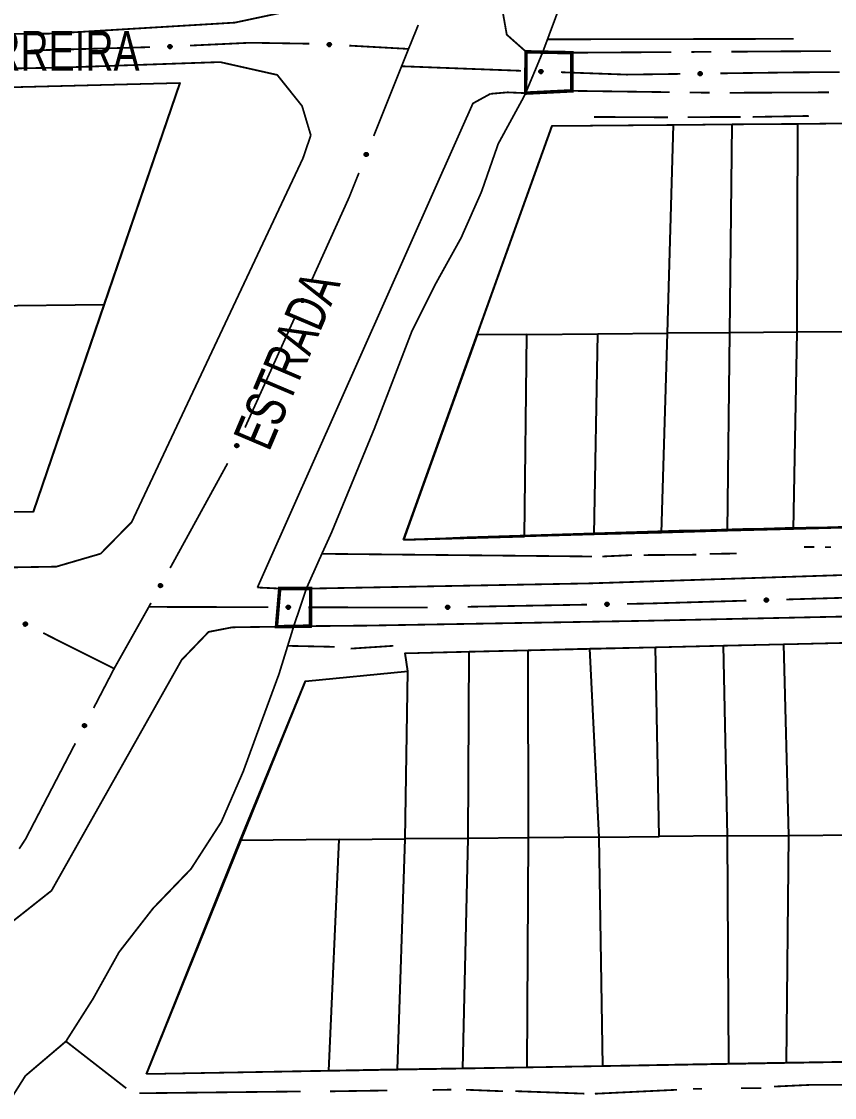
# Model space of a CAD drawing. Extents: x 203614 to 206284, y 4847494 to 4848495.
# Drawn here: x 204460.2 to 204541.9, y 4847964.4 to 4848072.4 of the extents above; entities that cross this region are included whole.
import ezdxf

# ---------------------------------------------------------------- set-up
doc = ezdxf.new("R2010")
doc.units = 0
doc.header["$LTSCALE"] = 1.5
doc.header["$MEASUREMENT"] = 0
doc.linetypes.add('PHANTOMX2', pattern=[5, 2.5, -0.5, 0.5, -0.5, 0.5, -0.5])
for name, color, linetype in [('CD-MALHA-LOTES', 40, 'CONTINUOUS'), ('HD-VALAS-DRENOS', 170, 'CONTINUOUS'), ('RU-QUADRAS', 210, 'CONTINUOUS'), ('SV-EIXO-RUA-N-PAV', 6, 'CONTINUOUS'), ('SV-EIXO-RUA-PAV', 20, 'CONTINUOUS'), ('SV-PONTE-BUEIRO', 249, 'CONTINUOUS'), ('SV-RUA-NAO-PAV-S-GUIA-C-GUIA', 7, 'PHANTOMX2'), ('SV-RUA-PAVIM-S-GUIA-C-GUIA', 7, 'CONTINUOUS'), ('SV-TXT-RUA-N-PAV-S-GUIA-C-GUIA', 7, 'CONTINUOUS'), ('SV-TXT-RUA-PAV-S-GUIA-C-GUIA', 7, 'CONTINUOUS')]:
    doc.layers.add(name, color=color, linetype=linetype)
doc.styles.add('ARIAL', font='ARIAL.TTF')

msp = doc.modelspace()

# ---------------------------------------------------------------- linework, layer by layer
at = {"layer": 'CD-MALHA-LOTES', "flags": 128}
for points in [[(204456.4, 4848065.79), (204476.14, 4848066.3)], [(204476.14, 4848066.3), (204468.52, 4848044)], [(204505.98, 4848040.98), (204513.52, 4848061.96)], [(204513.52, 4848061.96), (204525.69, 4848062.07)], [(204525.09, 4848041.14), (204525.69, 4848062.07)], [(204525.69, 4848062.07), (204531.59, 4848062.12)], [(204531.35, 4848041.2), (204531.59, 4848062.12)], [(204531.59, 4848062.12), (204538.16, 4848062.18)], [(204538.1, 4848041.25), (204538.16, 4848062.18)], [(204538.16, 4848062.18), (204543.82, 4848062.23)], [(204468.52, 4848044), (204456.95, 4848043.85)], [(204468.52, 4848044), (204461.41, 4848023.2)], [(204505.98, 4848040.98), (204498.59, 4848020.39)], [(204510.99, 4848041.02), (204505.98, 4848040.98)], [(204510.75, 4848020.73), (204510.99, 4848041.02)], [(204510.99, 4848041.02), (204518.1, 4848041.08)], [(204517.74, 4848020.93), (204518.1, 4848041.08)], [(204518.1, 4848041.08), (204525.09, 4848041.14)], [(204524.49, 4848021.11), (204525.09, 4848041.14)], [(204531.35, 4848041.2), (204525.09, 4848041.14)], [(204531.12, 4848021.3), (204531.35, 4848041.2)], [(204538.1, 4848041.25), (204531.35, 4848041.2)], [(204537.75, 4848021.48), (204538.1, 4848041.25)], [(204543.88, 4848041.3), (204538.1, 4848041.25)], [(204461.41, 4848023.2), (204450.67, 4848023.17)], [(204537.75, 4848021.48), (204531.12, 4848021.3)], [(204544.01, 4848021.65), (204537.75, 4848021.48)], [(204498.59, 4848020.39), (204510.75, 4848020.73)], [(204517.74, 4848020.93), (204510.75, 4848020.73)], [(204524.49, 4848021.11), (204517.74, 4848020.93)], [(204531.12, 4848021.3), (204524.49, 4848021.11)], [(204517.31, 4848009.48), (204523.88, 4848009.63)], [(204523.88, 4848009.63), (204530.72, 4848009.79)], [(204524.27, 4847990.61), (204523.88, 4848009.63)], [(204530.72, 4848009.79), (204536.78, 4848009.93)], [(204531.11, 4847990.67), (204530.72, 4848009.79)], [(204536.78, 4848009.93), (204544.12, 4848010.11)], [(204537.29, 4847990.73), (204536.78, 4848009.93)], [(204498.76, 4848009.04), (204505.2, 4848009.19)], [(204499.02, 4848007.23), (204498.76, 4848009.04)], [(204505.07, 4847990.43), (204505.2, 4848009.19)], [(204505.2, 4848009.19), (204511.12, 4848009.33)], [(204511.12, 4848009.33), (204517.31, 4848009.48)], [(204511.13, 4847990.49), (204511.12, 4848009.33)], [(204518.22, 4847990.55), (204517.31, 4848009.48)], [(204488.77, 4848006.2), (204499.02, 4848007.23)], [(204498.76, 4847990.38), (204499.02, 4848007.23)], [(204482.2, 4847990.22), (204488.77, 4848006.2)], [(204472.79, 4847966.77), (204482.2, 4847990.22)], [(204492.13, 4847990.32), (204482.2, 4847990.22)], [(204491.09, 4847967.09), (204492.13, 4847990.32)], [(204492.13, 4847990.32), (204498.76, 4847990.38)], [(204497.99, 4847967.21), (204498.76, 4847990.38)], [(204505.07, 4847990.43), (204498.76, 4847990.38)], [(204504.56, 4847967.32), (204505.07, 4847990.43)], [(204511.13, 4847990.49), (204505.07, 4847990.43)], [(204511, 4847967.43), (204511.13, 4847990.49)], [(204518.22, 4847990.55), (204511.13, 4847990.49)], [(204518.22, 4847990.55), (204524.27, 4847990.61)], [(204518.61, 4847967.57), (204518.22, 4847990.55)], [(204531.11, 4847990.67), (204524.27, 4847990.61)], [(204531.11, 4847990.67), (204537.29, 4847990.73)], [(204531.24, 4847967.78), (204531.11, 4847990.67)], [(204537.04, 4847967.88), (204537.29, 4847990.73)], [(204537.29, 4847990.73), (204544.12, 4847990.79)], [(204518.61, 4847967.57), (204511, 4847967.43)], [(204531.24, 4847967.78), (204518.61, 4847967.57)], [(204537.04, 4847967.88), (204531.24, 4847967.78)], [(204543.87, 4847968), (204537.04, 4847967.88)], [(204491.09, 4847967.09), (204472.79, 4847966.77)], [(204497.99, 4847967.21), (204491.09, 4847967.09)], [(204504.56, 4847967.32), (204497.99, 4847967.21)], [(204511, 4847967.43), (204504.56, 4847967.32)]]:
    msp.add_lwpolyline(points, dxfattribs=at)
at = {"layer": 'HD-VALAS-DRENOS', "const_width": 0.18, "flags": 128}
for points in [[(204514.73, 4848075.17), (204512.83, 4848070.07), (204512.57, 4848069.37), (204510.85, 4848065.25), (204510.53, 4848064.62), (204508.1, 4848060.16), (204506.42, 4848055.34), (204504.38, 4848050.73), (204501.83, 4848046.13), (204499.42, 4848041.31), (204497.53, 4848036.39), (204495.69, 4848031.62), (204493.5, 4848026.3), (204491.38, 4848021.16), (204490.4, 4848019), (204488.84, 4848015.51), (204487.57, 4848011.71), (204486.1, 4848006.94), (204484.28, 4848002), (204482.5, 4847997.13), (204480.3, 4847992.07), (204477.26, 4847987.36), (204473.45, 4847983.4), (204470.04, 4847979.01), (204467.42, 4847974.31), (204464.71, 4847970.05), (204460.64, 4847966.59), (204457.7, 4847961.94)], [(204537.75, 4848070.7), (204513.05, 4848070.65)], [(204517.72, 4848062.86), (204525.15, 4848062.82)], [(204527.11, 4848062.84), (204532.43, 4848062.86)], [(204533.63, 4848062.86), (204539.28, 4848062.96)], [(204539.84, 4848019.68), (204538.79, 4848019.68)], [(204541.5, 4848019.67), (204540.9, 4848019.67)], [(204517.52, 4848018.73), (204490.4, 4848019)], [(204521.53, 4848018.87), (204518.56, 4848018.73)], [(204528, 4848018.91), (204522.69, 4848018.87)], [(204532.03, 4848019.03), (204529.34, 4848018.99)], [(204486.97, 4848009.76), (204491.67, 4848009.66)], [(204493.3, 4848009.48), (204497.57, 4848009.76)], [(204470.76, 4847965.34), (204464.71, 4847970.05)], [(204528.57, 4847965.28), (204527.67, 4847965.28)], [(204534.51, 4847965.35), (204532.48, 4847965.36)], [(204543.8, 4847965.69), (204539.62, 4847965.69), (204535.79, 4847965.51)], [(204488.26, 4847965.02), (204472.09, 4847964.84)], [(204496.98, 4847965.12), (204491.22, 4847965.03)], [(204503.38, 4847965.2), (204501.53, 4847965.17)], [(204508.58, 4847965.04), (204504.87, 4847965.19)], [(204516.75, 4847964.8), (204509.82, 4847965.05)], [(204526.06, 4847965.19), (204517.8, 4847964.79)]]:
    msp.add_lwpolyline(points, dxfattribs=at)
at = {"layer": 'RU-QUADRAS', "color": 6, "linetype": 'Continuous'}
for points in [[(204296, 4848056.97), (204316.71, 4848057.66), (204316.37, 4848062.37), (204371.58, 4848063.66), (204371.29, 4848066.49), (204376.5, 4848066.88), (204376.59, 4848063.77), (204476.14, 4848066.3), (204461.41, 4848023.2), (204296.39, 4848022.61)], [(204472.79, 4847966.77), (204488.77, 4848006.2), (204499.02, 4848007.23), (204498.76, 4848009.04), (204602.82, 4848011.49), (204602.95, 4848013.03), (204638.19, 4848012.89), (204638.45, 4847980.6), (204637.75, 4847969.6)]]:
    msp.add_lwpolyline(points, close=True, dxfattribs=at)
msp.add_lwpolyline([(204498.59, 4848020.39), (204513.52, 4848061.96), (204620.98, 4848062.92), (204620.98, 4848060.99), (204634.6, 4848060.87), (204634.84, 4848021.84, 0.0138968556)], format="xyb", close=True, dxfattribs=at)
at = {"layer": 'SV-EIXO-RUA-N-PAV', "flags": 128}
for points in [[(204475.00875, 4848070.033449), (204475.041148, 4848070.070088), (204475.076485, 4848070.094952), (204475.111926, 4848070.107207), (204475.146069, 4848070.109871), (204475.181305, 4848070.108661), (204475.216561, 4848070.099604), (204475.253465, 4848070.080884), (204475.290447, 4848070.048642), (204475.313539, 4848070.010769), (204475.327413, 4848069.976665), (204475.33224, 4848069.941223), (204475.330491, 4848069.907013), (204475.319872, 4848069.870702), (204475.300535, 4848069.833488), (204475.267215, 4848069.797086), (204475.232405, 4848069.772948), (204475.197813, 4848069.761994), (204475.162152, 4848069.757367), (204475.126193, 4848069.759033), (204475.091636, 4848069.768123), (204475.054203, 4848069.787659), (204475.01871, 4848069.821023), (204474.994238, 4848069.855467), (204474.982802, 4848069.889896), (204474.979037, 4848069.925107), (204474.97982, 4848069.960464), (204474.987449, 4848069.996283), (204475.00875, 4848070.033449)], [(204491.008379, 4848070.250275), (204491.044364, 4848070.283398), (204491.082064, 4848070.304507), (204491.118576, 4848070.313063), (204491.152811, 4848070.31221), (204491.187738, 4848070.307393), (204491.221879, 4848070.294768), (204491.256669, 4848070.272362), (204491.290149, 4848070.236497), (204491.309235, 4848070.196455), (204491.319538, 4848070.161109), (204491.320704, 4848070.125359), (204491.315456, 4848070.091508), (204491.301169, 4848070.056477), (204491.278118, 4848070.021443), (204491.24124, 4848069.988651), (204491.204138, 4848069.968209), (204491.168605, 4848069.960861), (204491.132657, 4848069.959916), (204491.097059, 4848069.965261), (204491.063616, 4848069.977847), (204491.028384, 4848070.00112), (204490.9965, 4848070.037947), (204490.97569, 4848070.07472), (204490.967845, 4848070.11014), (204490.967711, 4848070.145552), (204490.972116, 4848070.180641), (204490.983379, 4848070.21549), (204491.008379, 4848070.250275)], [(204512.250434, 4848067.537165), (204512.285772, 4848067.570978), (204512.323057, 4848067.592812), (204512.359396, 4848067.602073), (204512.393642, 4848067.601883), (204512.428655, 4848067.597742), (204512.463034, 4848067.585779), (204512.49825, 4848067.56405), (204512.532418, 4848067.52884), (204512.552275, 4848067.489175), (204512.563259, 4848067.454034), (204512.565117, 4848067.418313), (204512.560525, 4848067.384367), (204512.546918, 4848067.349067), (204512.524549, 4848067.313594), (204512.488312, 4848067.280094), (204512.451612, 4848067.258939), (204512.416228, 4848067.250905), (204512.380305, 4848067.249264), (204512.34461, 4848067.25392), (204512.31093, 4848067.265857), (204512.275255, 4848067.288444), (204512.242664, 4848067.324647), (204512.221147, 4848067.36101), (204512.212618, 4848067.396272), (204512.211799, 4848067.431675), (204512.215525, 4848067.466843), (204512.226112, 4848067.501903), (204512.250434, 4848067.537165)], [(204528.23859, 4848067.31672), (204528.272209, 4848067.352242), (204528.308367, 4848067.375897), (204528.344202, 4848067.386946), (204528.378415, 4848067.388453), (204528.413591, 4848067.386052), (204528.44852, 4848067.375807), (204528.48477, 4848067.35585), (204528.52064, 4848067.322375), (204528.542438, 4848067.283743), (204528.55515, 4848067.249189), (204528.558775, 4848067.213605), (204528.555871, 4848067.179473), (204528.544029, 4848067.143542), (204528.523445, 4848067.107004), (204528.488913, 4848067.07175), (204528.453306, 4848067.048802), (204528.418363, 4848067.039025), (204528.382566, 4848067.035607), (204528.346684, 4848067.038488), (204528.312454, 4848067.048742), (204528.275703, 4848067.069533), (204528.241359, 4848067.104078), (204528.218066, 4848067.13933), (204528.207801, 4848067.174126), (204528.205229, 4848067.209445), (204528.207208, 4848067.244755), (204528.216045, 4848067.280296), (204528.23859, 4848067.31672)], [(204518.881248, 4848014.040911), (204518.914699, 4848014.076591), (204518.950744, 4848014.100417), (204518.986527, 4848014.111636), (204519.020732, 4848014.113305), (204519.055918, 4848014.111071), (204519.090896, 4848014.100992), (204519.12724, 4848014.081206), (204519.163268, 4848014.047902), (204519.185248, 4848014.009373), (204519.198124, 4848013.97488), (204519.201918, 4848013.939313), (204519.199175, 4848013.905168), (204519.187504, 4848013.869181), (204519.167093, 4848013.832546), (204519.132728, 4848013.797128), (204519.09723, 4848013.774013), (204519.062334, 4848013.76407), (204519.026553, 4848013.760482), (204518.990658, 4848013.763194), (204518.95638, 4848013.773286), (204518.919531, 4848013.793903), (204518.885024, 4848013.828284), (204518.861565, 4848013.863426), (204518.851135, 4848013.898173), (204518.848396, 4848013.933479), (204518.850207, 4848013.968798), (204518.858875, 4848014.00438), (204518.881248, 4848014.040911)], [(204534.874263, 4848014.461725), (204534.907307, 4848014.497782), (204534.943081, 4848014.522014), (204534.978734, 4848014.533638), (204535.012919, 4848014.535693), (204535.048128, 4848014.533858), (204535.083218, 4848014.524175), (204535.119783, 4848014.504802), (204535.156186, 4848014.471908), (204535.178601, 4848014.43363), (204535.191866, 4848014.399285), (204535.196062, 4848014.363763), (204535.193706, 4848014.329589), (204535.182443, 4848014.293473), (204535.162448, 4848014.256609), (204535.128486, 4848014.220805), (204535.093252, 4848014.197289), (204535.058471, 4848014.186952), (204535.022733, 4848014.18296), (204534.98681, 4848014.185264), (204534.952419, 4848014.194968), (204534.91534, 4848014.215166), (204534.880445, 4848014.249155), (204534.85659, 4848014.284029), (204534.845767, 4848014.318656), (204534.842629, 4848014.353929), (204534.84404, 4848014.389265), (204534.852305, 4848014.424944), (204534.874263, 4848014.461725)], [(204486.886554, 4848013.744867), (204486.920733, 4848013.77985), (204486.957262, 4848013.802927), (204486.993269, 4848013.813406), (204487.027502, 4848013.814369), (204487.062634, 4848013.811409), (204487.097397, 4848013.800611), (204487.133325, 4848013.78008), (204487.168658, 4848013.74604), (204487.189839, 4848013.707066), (204487.202001, 4848013.672315), (204487.205061, 4848013.636677), (204487.201614, 4848013.602596), (204487.189203, 4848013.566857), (204487.168041, 4848013.530651), (204487.132953, 4848013.49595), (204487.096986, 4848013.473571), (204487.061892, 4848013.46435), (204487.026045, 4848013.461501), (204486.990213, 4848013.464952), (204486.956151, 4848013.475749), (204486.919735, 4848013.497122), (204486.885944, 4848013.532208), (204486.863214, 4848013.567825), (204486.853503, 4848013.60278), (204486.851493, 4848013.638135), (204486.854033, 4848013.673409), (204486.863433, 4848013.708805), (204486.886554, 4848013.744867)], [(204502.883865, 4848013.751585), (204502.917315, 4848013.787266), (204502.95336, 4848013.811091), (204502.989143, 4848013.82231), (204503.023348, 4848013.823979), (204503.058534, 4848013.821745), (204503.093512, 4848013.811666), (204503.129856, 4848013.79188), (204503.165884, 4848013.758576), (204503.187865, 4848013.720047), (204503.20074, 4848013.685554), (204503.204534, 4848013.649987), (204503.201791, 4848013.615842), (204503.19012, 4848013.579855), (204503.169709, 4848013.54322), (204503.135344, 4848013.507803), (204503.099846, 4848013.484687), (204503.06495, 4848013.474744), (204503.029169, 4848013.471157), (204502.993274, 4848013.473868), (204502.958996, 4848013.48396), (204502.922147, 4848013.504577), (204502.88764, 4848013.538958), (204502.864181, 4848013.5741), (204502.853751, 4848013.608847), (204502.851012, 4848013.644153), (204502.852823, 4848013.679472), (204502.861491, 4848013.715054), (204502.883865, 4848013.751585)], [(204460.558096, 4848012.105959), (204460.604281, 4848012.122053), (204460.647265, 4848012.12644), (204460.684169, 4848012.119781), (204460.715246, 4848012.105393), (204460.745382, 4848012.087093), (204460.771694, 4848012.061939), (204460.794713, 4848012.027552), (204460.811183, 4848011.981335), (204460.812783, 4848011.937007), (204460.80819, 4848011.900477), (204460.795053, 4848011.867207), (204460.776785, 4848011.83823), (204460.749752, 4848011.811763), (204460.714677, 4848011.788775), (204460.667804, 4848011.773339), (204460.625633, 4848011.769327), (204460.590107, 4848011.776705), (204460.556744, 4848011.790124), (204460.526202, 4848011.809176), (204460.500516, 4848011.834017), (204460.477434, 4848011.869374), (204460.462812, 4848011.91584), (204460.45833, 4848011.957854), (204460.465208, 4848011.993475), (204460.479158, 4848012.026023), (204460.497146, 4848012.056472), (204460.52133, 4848012.083974), (204460.558096, 4848012.105959)]]:
    msp.add_lwpolyline(points, close=True, dxfattribs=at)
for points in [[(204475.041148, 4848070.070088), (204475.216561, 4848070.099604)], [(204475.061231, 4848070.084349), (204475.190137, 4848070.10273)], [(204475.076485, 4848070.094952), (204475.181305, 4848070.108661)], [(204490.967711, 4848070.145552), (204491.319538, 4848070.161109)], [(204490.967845, 4848070.11014), (204491.320704, 4848070.125359)], [(204490.970348, 4848070.127271), (204491.31822, 4848070.140722)], [(204490.972116, 4848070.180641), (204491.309235, 4848070.196455)], [(204490.973756, 4848070.16398), (204491.309518, 4848070.180839)], [(204490.97519, 4848070.091469), (204491.315039, 4848070.1081)], [(204490.97569, 4848070.07472), (204491.315456, 4848070.091508)], [(204490.982462, 4848070.197662), (204491.295139, 4848070.217171)], [(204490.983379, 4848070.21549), (204491.290149, 4848070.236497)], [(204490.996619, 4848070.23104), (204491.269785, 4848070.252747)], [(204491.008379, 4848070.250275), (204491.256669, 4848070.272362)], [(204491.028713, 4848070.267521), (204491.231867, 4848070.283555)], [(204491.044364, 4848070.283398), (204491.221879, 4848070.294768)], [(204491.065803, 4848070.295524), (204491.195915, 4848070.300587)], [(204491.082064, 4848070.304507), (204491.187738, 4848070.307393)], [(204474.979037, 4848069.925107), (204475.327413, 4848069.976665)], [(204474.97982, 4848069.960464), (204475.313539, 4848070.010769)], [(204474.982802, 4848069.889896), (204475.33224, 4848069.941223)], [(204474.98316, 4848069.944058), (204475.315423, 4848069.995264)], [(204474.983534, 4848069.907193), (204475.328193, 4848069.956251)], [(204474.987449, 4848069.996283), (204475.290447, 4848070.048642)], [(204474.988366, 4848069.978455), (204475.297393, 4848070.029929)], [(204474.992023, 4848069.872077), (204475.328374, 4848069.923475)], [(204474.994238, 4848069.855467), (204475.330491, 4848069.907013)], [(204474.999024, 4848070.01311), (204475.268524, 4848070.062717)], [(204475.008689, 4848069.837346), (204475.320507, 4848069.887586)], [(204475.00875, 4848070.033449), (204475.253465, 4848070.080884)], [(204475.01871, 4848069.821023), (204475.319872, 4848069.870702)], [(204475.027208, 4848070.05269), (204475.227646, 4848070.089474)], [(204475.04022, 4848069.80605), (204475.307187, 4848069.85144)], [(204475.054203, 4848069.787659), (204475.300535, 4848069.833488)], [(204475.078308, 4848069.780528), (204475.276148, 4848069.814458)], [(204475.091636, 4848069.768123), (204475.267215, 4848069.797086)], [(204475.11322, 4848069.764418), (204475.243424, 4848069.784226)], [(204475.126193, 4848069.759033), (204475.232405, 4848069.772948)], [(204490.988206, 4848070.055213), (204491.303532, 4848070.073208)], [(204490.9965, 4848070.037947), (204491.301169, 4848070.056477)], [(204491.016361, 4848070.020848), (204491.286576, 4848070.038618)], [(204491.028384, 4848070.00112), (204491.278118, 4848070.021443)], [(204491.051631, 4848069.991553), (204491.251907, 4848070.005014)], [(204491.063616, 4848069.977847), (204491.24124, 4848069.988651)], [(204491.084706, 4848069.971948), (204491.216256, 4848069.978298)], [(204491.097059, 4848069.965261), (204491.204138, 4848069.968209)], [(204512.211799, 4848067.431675), (204512.563259, 4848067.454034)], [(204512.212618, 4848067.396272), (204512.565117, 4848067.418313)], [(204512.214789, 4848067.413448), (204512.562336, 4848067.433626)], [(204512.215525, 4848067.466843), (204512.552275, 4848067.489175)], [(204512.217487, 4848067.450217), (204512.55286, 4848067.473567)], [(204512.220323, 4848067.377747), (204512.559787, 4848067.400948)], [(204512.221147, 4848067.36101), (204512.560525, 4848067.384367)], [(204512.22554, 4848067.484061), (204512.537781, 4848067.509614)], [(204512.226112, 4848067.501903), (204512.532418, 4848067.52884)], [(204512.234038, 4848067.341749), (204512.548957, 4848067.36584)], [(204512.239048, 4848067.517707), (204512.511744, 4848067.544693)], [(204512.242664, 4848067.324647), (204512.546918, 4848067.349067)], [(204512.250434, 4848067.537165), (204512.49825, 4848067.56405)], [(204512.262852, 4848067.307935), (204512.532673, 4848067.330929)], [(204512.270431, 4848067.554801), (204512.473236, 4848067.574762)], [(204512.275255, 4848067.288444), (204512.524549, 4848067.313594)], [(204512.285772, 4848067.570978), (204512.463034, 4848067.585779)], [(204512.298682, 4848067.279329), (204512.498661, 4848067.296661)], [(204512.306973, 4848067.583516), (204512.436962, 4848067.591095)], [(204512.31093, 4848067.265857), (204512.488312, 4848067.280094)], [(204512.323057, 4848067.592812), (204512.428655, 4848067.597742)], [(204512.33213, 4848067.260366), (204512.463533, 4848067.26926)], [(204512.34461, 4848067.25392), (204512.451612, 4848067.258939)], [(204528.205229, 4848067.209445), (204528.55515, 4848067.249189)], [(204528.207208, 4848067.244755), (204528.542438, 4848067.283743)], [(204528.207801, 4848067.174126), (204528.558775, 4848067.213605)], [(204528.209119, 4848067.191389), (204528.555239, 4848067.228761)], [(204528.209991, 4848067.228246), (204528.543796, 4848067.268183)], [(204528.216045, 4848067.280296), (204528.52064, 4848067.322375)], [(204528.216358, 4848067.262447), (204528.526949, 4848067.303439)], [(204528.216414, 4848067.156006), (204528.554312, 4848067.195997)], [(204528.218066, 4848067.13933), (204528.555871, 4848067.179473)], [(204528.228182, 4848067.296721), (204528.499206, 4848067.337184)], [(204528.231896, 4848067.120732), (204528.545235, 4848067.160395)], [(204528.23859, 4848067.31672), (204528.48477, 4848067.35585)], [(204528.241359, 4848067.104078), (204528.544029, 4848067.143542)], [(204528.257689, 4848067.335325), (204528.459256, 4848067.365309)], [(204528.26235, 4848067.088387), (204528.5307, 4848067.12472)], [(204528.272209, 4848067.352242), (204528.44852, 4848067.375807)], [(204528.275703, 4848067.069533), (204528.523445, 4848067.107004)], [(204528.292763, 4848067.365815), (204528.422217, 4848067.379825)], [(204528.299553, 4848067.06159), (204528.498428, 4848067.088809)], [(204528.308367, 4848067.375897), (204528.413591, 4848067.386052)], [(204528.312454, 4848067.048742), (204528.488913, 4848067.07175)], [(204528.3339, 4848067.044309), (204528.4647, 4848067.059701)], [(204528.346684, 4848067.038488), (204528.453306, 4848067.048802)], [(204518.848396, 4848013.933479), (204519.198124, 4848013.97488)], [(204518.850207, 4848013.968798), (204519.185248, 4848014.009373)], [(204518.851135, 4848013.898173), (204519.201918, 4848013.939313)], [(204518.85237, 4848013.915442), (204519.19831, 4848013.954452)], [(204518.853069, 4848013.952302), (204519.18668, 4848013.993819)], [(204518.858875, 4848014.00438), (204519.163268, 4848014.047902)], [(204518.859273, 4848013.986533), (204519.169667, 4848014.028995)], [(204518.859833, 4848013.880093), (204519.197538, 4848013.921684)], [(204518.870935, 4848014.020863), (204519.141764, 4848014.062609)], [(204518.881248, 4848014.040911), (204519.12724, 4848014.081206)], [(204518.900259, 4848014.059606), (204519.101682, 4848014.090544)], [(204518.914699, 4848014.076591), (204519.090896, 4848014.100992)], [(204518.935188, 4848014.090262), (204519.064574, 4848014.104885)], [(204518.950744, 4848014.100417), (204519.055918, 4848014.111071)], [(204534.842629, 4848014.353929), (204535.191866, 4848014.399285)], [(204534.84404, 4848014.389265), (204535.178601, 4848014.43363)], [(204534.845767, 4848014.318656), (204535.196062, 4848014.363763)], [(204534.846807, 4848014.335937), (204535.192283, 4848014.378861)], [(204534.847088, 4848014.372803), (204535.180209, 4848014.418094)], [(204534.852305, 4848014.424944), (204535.156186, 4848014.471908)], [(204534.852905, 4848014.407102), (204535.162798, 4848014.453075)], [(204534.85467, 4848014.300675), (204535.191882, 4848014.346086)], [(204534.85659, 4848014.284029), (204535.193706, 4848014.329589)], [(204534.864177, 4848014.441562), (204535.134517, 4848014.486371)], [(204534.870716, 4848014.265654), (204535.183378, 4848014.310343)], [(204534.874263, 4848014.461725), (204535.119783, 4848014.504802)], [(204534.880445, 4848014.249155), (204535.182443, 4848014.293473)], [(204534.893061, 4848014.480634), (204535.09412, 4848014.51385)], [(204534.901686, 4848014.233803), (204535.169418, 4848014.27444)], [(204534.907307, 4848014.497782), (204535.083218, 4848014.524175)], [(204534.91534, 4848014.215166), (204535.162448, 4848014.256609)], [(204534.92764, 4848014.511684), (204535.056853, 4848014.52777)], [(204534.939314, 4848014.207607), (204535.137726, 4848014.238015)], [(204534.943081, 4848014.522014), (204535.048128, 4848014.533858)], [(204534.952419, 4848014.194968), (204535.128486, 4848014.220805)], [(204534.973934, 4848014.190879), (204535.10447, 4848014.208369)], [(204534.98681, 4848014.185264), (204535.093252, 4848014.197289)], [(204486.851493, 4848013.638135), (204487.202001, 4848013.672315)], [(204486.853503, 4848013.60278), (204487.205061, 4848013.636677)], [(204486.854033, 4848013.673409), (204487.189839, 4848013.707066)], [(204486.855095, 4848013.62002), (204487.201766, 4848013.651887)], [(204486.856553, 4848013.656858), (204487.19095, 4848013.691486)], [(204486.861827, 4848013.584525), (204487.200318, 4848013.619142)], [(204486.863214, 4848013.567825), (204487.201614, 4848013.602596)], [(204486.863433, 4848013.708805), (204487.168658, 4848013.74604)], [(204486.863462, 4848013.690954), (204487.174666, 4848013.727005)], [(204486.87583, 4848013.725036), (204487.147463, 4848013.761187)], [(204486.876747, 4848013.549009), (204487.190676, 4848013.583689)], [(204486.885944, 4848013.532208), (204487.189203, 4848013.566857)], [(204486.886554, 4848013.744867), (204487.133325, 4848013.78008)], [(204486.905946, 4848013.763166), (204487.107964, 4848013.789943)], [(204486.906683, 4848013.516185), (204487.175576, 4848013.54825)], [(204486.919735, 4848013.497122), (204487.168041, 4848013.530651)], [(204486.920733, 4848013.77985), (204487.097397, 4848013.800611)], [(204486.9415, 4848013.793095), (204487.07116, 4848013.805046)], [(204486.943456, 4848013.488801), (204487.142738, 4848013.512856)], [(204486.956151, 4848013.475749), (204487.132953, 4848013.49595)], [(204486.957262, 4848013.802927), (204487.062634, 4848013.811409)], [(204486.977524, 4848013.470975), (204487.108552, 4848013.484287)], [(204486.990213, 4848013.464952), (204487.096986, 4848013.473571)], [(204502.851012, 4848013.644153), (204503.20074, 4848013.685554)], [(204502.852823, 4848013.679472), (204503.187865, 4848013.720047)], [(204502.853751, 4848013.608847), (204503.204534, 4848013.649987)], [(204502.854987, 4848013.626116), (204503.200926, 4848013.665126)], [(204502.855685, 4848013.662976), (204503.189296, 4848013.704493)], [(204502.861491, 4848013.715054), (204503.165884, 4848013.758576)], [(204502.861889, 4848013.697207), (204503.172283, 4848013.739669)], [(204502.86245, 4848013.590767), (204503.200154, 4848013.632358)], [(204502.864181, 4848013.5741), (204503.201791, 4848013.615842)], [(204502.873551, 4848013.731537), (204503.14438, 4848013.773283)], [(204502.878098, 4848013.555567), (204503.191246, 4848013.596714)], [(204502.883865, 4848013.751585), (204503.129856, 4848013.79188)], [(204502.88764, 4848013.538958), (204503.19012, 4848013.579855)], [(204502.902875, 4848013.77028), (204503.104298, 4848013.801218)], [(204502.908705, 4848013.523367), (204503.17688, 4848013.560971)], [(204502.917315, 4848013.787266), (204503.093512, 4848013.811666)], [(204502.922147, 4848013.504577), (204503.169709, 4848013.54322)], [(204502.937804, 4848013.800936), (204503.06719, 4848013.815559)], [(204502.946035, 4848013.496747), (204503.144778, 4848013.524907)], [(204502.95336, 4848013.811091), (204503.058534, 4848013.821745)], [(204502.958996, 4848013.48396), (204503.135344, 4848013.507803)], [(204502.980463, 4848013.479628), (204503.111189, 4848013.49564)], [(204502.993274, 4848013.473868), (204503.099846, 4848013.484687)], [(204518.861565, 4848013.863426), (204519.199175, 4848013.905168)], [(204518.875482, 4848013.844893), (204519.18863, 4848013.88604)], [(204518.885024, 4848013.828284), (204519.187504, 4848013.869181)], [(204518.906089, 4848013.812692), (204519.174264, 4848013.850296)], [(204518.919531, 4848013.793903), (204519.167093, 4848013.832546)], [(204518.943419, 4848013.786073), (204519.142162, 4848013.814232)], [(204518.95638, 4848013.773286), (204519.132728, 4848013.797128)], [(204518.977847, 4848013.768954), (204519.108573, 4848013.784965)], [(204518.990658, 4848013.763194), (204519.09723, 4848013.774013)], [(204460.45833, 4848011.957854), (204460.776785, 4848011.83823)], [(204460.462063, 4848011.93498), (204460.75857, 4848011.826176)], [(204460.462812, 4848011.91584), (204460.749752, 4848011.811763)], [(204460.464528, 4848011.973423), (204460.782996, 4848011.853622)], [(204460.465208, 4848011.993475), (204460.795053, 4848011.867207)], [(204460.474242, 4848011.892256), (204460.729263, 4848011.801175)], [(204460.474313, 4848012.0082), (204460.79888, 4848011.882293)], [(204460.477434, 4848011.869374), (204460.714677, 4848011.788775)], [(204460.479158, 4848012.026023), (204460.80819, 4848011.900477)], [(204460.492029, 4848012.040531), (204460.806837, 4848011.922563)], [(204460.494965, 4848011.851357), (204460.684096, 4848011.784116)], [(204460.497146, 4848012.056472), (204460.812783, 4848011.937007)], [(204460.500516, 4848011.834017), (204460.667804, 4848011.773339)], [(204460.513404, 4848012.067979), (204460.808082, 4848011.961618)], [(204460.517524, 4848011.820222), (204460.640763, 4848011.773768)], [(204460.52133, 4848012.083974), (204460.811183, 4848011.981335)], [(204460.526202, 4848011.809176), (204460.625633, 4848011.769327)], [(204460.53966, 4848012.092982), (204460.798954, 4848012.004339)], [(204460.558096, 4848012.105959), (204460.794713, 4848012.027552)], [(204460.583609, 4848012.113703), (204460.776402, 4848012.04768)], [(204460.604281, 4848012.122053), (204460.771694, 4848012.061939)], [(204460.628773, 4848012.12466), (204460.750181, 4848012.077597)], [(204460.647265, 4848012.12644), (204460.745382, 4848012.087093)]]:
    msp.add_lwpolyline(points, dxfattribs=at)
at = {"layer": 'SV-EIXO-RUA-N-PAV', "const_width": 0.18, "flags": 128}
for points in [[(204477.155237, 4848070.024594), (204483.14856, 4848070.307573)], [(204483.14856, 4848070.307573), (204483.2, 4848070.31)], [(204483.2, 4848070.31), (204489.147708, 4848070.212781)], [(204493.142639, 4848070.021325), (204498.134924, 4848069.743672)], [(204461.163174, 4848069.531745), (204473.158412, 4848069.869795)], [(204498.134924, 4848069.743672), (204499.1, 4848069.69)], [(204498.4, 4848067.95), (204509.39204, 4848067.531615)], [(204509.39204, 4848067.531615), (204509.96, 4848067.51)], [(204509.96, 4848067.51), (204510.391346, 4848067.494371)], [(204514.388723, 4848067.349538), (204520.384789, 4848067.132288)], [(204520.384789, 4848067.132288), (204521, 4848067.11)], [(204521, 4848067.11), (204526.383906, 4848067.181871)], [(204530.383549, 4848067.235263), (204537.382926, 4848067.3287)], [(204537.382926, 4848067.3287), (204538.23, 4848067.34)], [(204538.23, 4848067.34), (204542.3828, 4848067.360507)], [(204505.029185, 4848013.680286), (204517.027223, 4848013.897281)], [(204521.026569, 4848013.969612), (204523.026242, 4848014.005778)], [(204523.026242, 4848014.005778), (204523.26, 4848014.01)], [(204523.26, 4848014.01), (204533.021982, 4848014.297118)], [(204537.020253, 4848014.414715), (204549.015066, 4848014.767504)], [(204473.03, 4848013.67), (204485.029961, 4848013.639504)], [(204489.029948, 4848013.629339), (204500.029913, 4848013.601384)], [(204500.029913, 4848013.601384), (204500.59, 4848013.6)], [(204500.59, 4848013.6), (204501.029839, 4848013.607955)], [(204462.425584, 4848011.047671), (204468.684653, 4848007.913337)], [(204468.684653, 4848007.913337), (204469.55, 4848007.48)]]:
    msp.add_lwpolyline(points, dxfattribs=at)
at = {"layer": 'SV-EIXO-RUA-PAV', "const_width": 0.18, "flags": 128}
for points in [[(204499.1, 4848069.69), (204500.073478, 4848072.087703)], [(204498.4, 4848067.95), (204498.94615, 4848069.307573)], [(204498.94615, 4848069.307573), (204499.1, 4848069.69)], [(204498.200679, 4848067.451699), (204498.4, 4848067.95)], [(204495.600945, 4848060.952362), (204498.200679, 4848067.451699)], [(204493.12, 4848054.75), (204494.115382, 4848057.238455)], [(204489.279318, 4848046.25831), (204492.98819, 4848054.45857)], [(204492.98819, 4848054.45857), (204493.12, 4848054.75)], [(204482.685769, 4848031.680069), (204487.630931, 4848042.61375)], [(204475.165581, 4848017.564586), (204480.93524, 4848028.086517)], [(204473.03, 4848013.67), (204473.242361, 4848014.057276)], [(204469.55, 4848007.48), (204472.756389, 4848013.183318)], [(204472.756389, 4848013.183318), (204473.03, 4848013.67)], [(204469.339223, 4848007.074331), (204469.55, 4848007.48)], [(204467.494988, 4848003.524852), (204469.339223, 4848007.074331)], [(204460.66, 4847990.37), (204465.650752, 4847999.975374)], [(204460.021031, 4847989.383385), (204460.564625, 4847990.222734)], [(204460.564625, 4847990.222734), (204460.66, 4847990.37)]]:
    msp.add_lwpolyline(points, dxfattribs=at)
at = {"layer": 'SV-EIXO-RUA-PAV', "flags": 128}
for points in [[(204494.702595, 4848059.002887), (204494.682694, 4848059.047564), (204494.674725, 4848059.09003), (204494.678274, 4848059.127363), (204494.690012, 4848059.159534), (204494.705727, 4848059.191095), (204494.728592, 4848059.219419), (204494.760933, 4848059.245235), (204494.805609, 4848059.265512), (204494.849649, 4848059.270816), (204494.886435, 4848059.269295), (204494.920686, 4848059.258987), (204494.95109, 4848059.243207), (204494.979726, 4848059.218483), (204495.005568, 4848059.185454), (204495.024871, 4848059.140036), (204495.032397, 4848059.09835), (204495.028016, 4848059.06233), (204495.017435, 4848059.027962), (204495.001005, 4848058.995933), (204494.9784, 4848058.968259), (204494.945098, 4848058.9423), (204494.900018, 4848058.923842), (204494.858527, 4848058.915861), (204494.822455, 4848058.919735), (204494.788854, 4848058.930914), (204494.757007, 4848058.946291), (204494.727578, 4848058.96809), (204494.702595, 4848059.002887)], [(204488.295616, 4848044.35048), (204488.27771, 4848044.395993), (204488.271628, 4848044.438771), (204488.276825, 4848044.47591), (204488.289974, 4848044.507531), (204488.30707, 4848044.538365), (204488.331165, 4848044.56565), (204488.364616, 4848044.59001), (204488.410146, 4848044.608292), (204488.454377, 4848044.611642), (204488.49106, 4848044.608496), (204488.524822, 4848044.596683), (204488.554498, 4848044.579573), (204488.582013, 4848044.553607), (204488.606368, 4848044.519467), (204488.623643, 4848044.47324), (204488.629318, 4848044.431261), (204488.623348, 4848044.395471), (204488.611257, 4848044.361604), (204488.593426, 4848044.330333), (204488.56962, 4848044.303686), (204488.535201, 4848044.279226), (204488.48935, 4848044.26278), (204488.447546, 4848044.256642), (204488.411681, 4848044.262107), (204488.378607, 4848044.274762), (204488.347471, 4848044.291533), (204488.319035, 4848044.314612), (204488.295616, 4848044.35048)], [(204481.702066, 4848029.77224), (204481.684161, 4848029.817753), (204481.678079, 4848029.86053), (204481.683275, 4848029.897669), (204481.696424, 4848029.92929), (204481.71352, 4848029.960125), (204481.737616, 4848029.98741), (204481.771067, 4848030.011769), (204481.816596, 4848030.030051), (204481.860827, 4848030.033401), (204481.89751, 4848030.030255), (204481.931272, 4848030.018442), (204481.960948, 4848030.001332), (204481.988463, 4848029.975366), (204482.012818, 4848029.941226), (204482.030093, 4848029.894999), (204482.035768, 4848029.85302), (204482.029798, 4848029.81723), (204482.017708, 4848029.783363), (204481.999877, 4848029.752092), (204481.97607, 4848029.725445), (204481.941652, 4848029.700985), (204481.8958, 4848029.684539), (204481.853996, 4848029.678401), (204481.818131, 4848029.683867), (204481.785057, 4848029.696521), (204481.753922, 4848029.713292), (204481.725486, 4848029.736371), (204481.702066, 4848029.77224)], [(204474.038367, 4848015.737875), (204474.024008, 4848015.784628), (204474.021226, 4848015.827747), (204474.029258, 4848015.864377), (204474.044795, 4848015.894896), (204474.064207, 4848015.924327), (204474.090325, 4848015.949683), (204474.125547, 4848015.971403), (204474.172345, 4848015.986137), (204474.216703, 4848015.986083), (204474.253036, 4848015.980131), (204474.285792, 4848015.965762), (204474.314068, 4848015.946425), (204474.339508, 4848015.918424), (204474.361171, 4848015.882515), (204474.374848, 4848015.835099), (204474.377285, 4848015.792809), (204474.368586, 4848015.757582), (204474.353932, 4848015.724743), (204474.333754, 4848015.694933), (204474.307972, 4848015.670191), (204474.271778, 4848015.648445), (204474.2248, 4848015.635566), (204474.182648, 4848015.632654), (204474.147308, 4848015.640856), (204474.115303, 4848015.656011), (204474.085546, 4848015.675122), (204474.058965, 4848015.700315), (204474.038367, 4848015.737875)], [(204466.408943, 4848001.673369), (204466.39354, 4848001.719789), (204466.389795, 4848001.762834), (204466.397004, 4848001.799635), (204466.411854, 4848001.830494), (204466.430603, 4848001.860352), (204466.456147, 4848001.886286), (204466.490873, 4848001.90879), (204466.53733, 4848001.924567), (204466.581678, 4848001.925506), (204466.618135, 4848001.920368), (204466.651205, 4848001.906736), (204466.679906, 4848001.888037), (204466.705967, 4848001.860613), (204466.728428, 4848001.825198), (204466.743163, 4848001.7781), (204466.746546, 4848001.735874), (204466.738638, 4848001.700462), (204466.724722, 4848001.667303), (204466.705216, 4848001.637049), (204466.679995, 4848001.611736), (204466.644297, 4848001.589185), (204466.597618, 4848001.575258), (204466.555542, 4848001.571404), (204466.520028, 4848001.578812), (204466.487691, 4848001.593247), (204466.457514, 4848001.611687), (204466.430376, 4848001.636279), (204466.408943, 4848001.673369)]]:
    msp.add_lwpolyline(points, close=True, dxfattribs=at)
for points in [[(204494.674725, 4848059.09003), (204494.705727, 4848059.191095)], [(204494.678047, 4848059.071752), (204494.714788, 4848059.196671)], [(204494.682694, 4848059.047564), (204494.728592, 4848059.219419)], [(204494.692743, 4848059.027663), (204494.742407, 4848059.225304)], [(204494.702595, 4848059.002887), (204494.760933, 4848059.245235)], [(204494.717068, 4848058.985601), (204494.783709, 4848059.251403)], [(204494.727578, 4848058.96809), (204494.805609, 4848059.265512)], [(204494.74418, 4848058.96153), (204494.825517, 4848059.264072)], [(204494.757007, 4848058.946291), (204494.849649, 4848059.270816)], [(204494.77332, 4848058.942526), (204494.864539, 4848059.266099)], [(204494.788854, 4848058.930914), (204494.886435, 4848059.269295)], [(204494.80702, 4848058.927576), (204494.905334, 4848059.261538)], [(204494.822455, 4848058.919735), (204494.920686, 4848059.258987)], [(204494.842494, 4848058.920735), (204494.935233, 4848059.248109)], [(204494.858527, 4848058.915861), (204494.95109, 4848059.243207)], [(204494.881009, 4848058.921495), (204494.964626, 4848059.226064)], [(204494.900018, 4848058.923842), (204494.979726, 4848059.218483)], [(204494.922564, 4848058.937205), (204494.991991, 4848059.198952)], [(204494.945098, 4848058.9423), (204495.005568, 4848059.185454)], [(204494.961585, 4848058.961276), (204495.012769, 4848059.15537)], [(204494.9784, 4848058.968259), (204495.024871, 4848059.140036)], [(204494.990724, 4848058.986361), (204495.026705, 4848059.113054)], [(204495.001005, 4848058.995933), (204495.032397, 4848059.09835)], [(204488.271628, 4848044.438771), (204488.30707, 4848044.538365)], [(204488.274138, 4848044.420364), (204488.316368, 4848044.543535)], [(204488.27771, 4848044.395993), (204488.331165, 4848044.56565)], [(204488.28687, 4848044.375668), (204488.345227, 4848044.570918)], [(204488.295616, 4848044.35048), (204488.364616, 4848044.59001)], [(204488.30931, 4848044.332571), (204488.387643, 4848044.595165)], [(204488.319035, 4848044.314612), (204488.410146, 4848044.608292)], [(204488.335331, 4848044.307324), (204488.429971, 4848044.605972)], [(204488.347471, 4848044.291533), (204488.454377, 4848044.611642)], [(204488.363602, 4848044.28705), (204488.469044, 4848044.606271)], [(204488.378607, 4848044.274762), (204488.49106, 4848044.608496)], [(204488.396608, 4848044.270624), (204488.509597, 4848044.59991)], [(204488.411681, 4848044.262107), (204488.524822, 4848044.596683)], [(204488.431744, 4848044.26222), (204488.538873, 4848044.585171)], [(204488.447546, 4848044.256642), (204488.554498, 4848044.579573)], [(204488.470255, 4848044.261276), (204488.567262, 4848044.561848)], [(204488.48935, 4848044.26278), (204488.582013, 4848044.553607)], [(204488.512464, 4848044.275132), (204488.593402, 4848044.533552)], [(204488.535201, 4848044.279226), (204488.606368, 4848044.519467)], [(204488.552512, 4848044.297454), (204488.612231, 4848044.489093)], [(204488.56962, 4848044.303686), (204488.623643, 4848044.47324)], [(204488.582732, 4848044.321226), (204488.624282, 4848044.446203)], [(204488.593426, 4848044.330333), (204488.629318, 4848044.431261)], [(204481.678079, 4848029.86053), (204481.71352, 4848029.960125)], [(204481.680588, 4848029.842123), (204481.722819, 4848029.965295)], [(204481.684161, 4848029.817753), (204481.737616, 4848029.98741)], [(204481.69332, 4848029.797427), (204481.751677, 4848029.992678)], [(204481.702066, 4848029.77224), (204481.771067, 4848030.011769)], [(204481.715761, 4848029.75433), (204481.794093, 4848030.016924)], [(204481.725486, 4848029.736371), (204481.816596, 4848030.030051)], [(204481.741782, 4848029.729083), (204481.836421, 4848030.027731)], [(204481.753922, 4848029.713292), (204481.860827, 4848030.033401)], [(204481.770052, 4848029.708809), (204481.875494, 4848030.02803)], [(204481.785057, 4848029.696521), (204481.89751, 4848030.030255)], [(204481.803058, 4848029.692383), (204481.916047, 4848030.021669)], [(204481.818131, 4848029.683867), (204481.931272, 4848030.018442)], [(204481.838194, 4848029.683979), (204481.945324, 4848030.006931)], [(204481.853996, 4848029.678401), (204481.960948, 4848030.001332)], [(204481.876705, 4848029.683035), (204481.973712, 4848029.983608)], [(204481.8958, 4848029.684539), (204481.988463, 4848029.975366)], [(204481.918914, 4848029.696891), (204481.999852, 4848029.955311)], [(204481.941652, 4848029.700985), (204482.012818, 4848029.941226)], [(204481.958962, 4848029.719213), (204482.018682, 4848029.910853)], [(204481.97607, 4848029.725445), (204482.030093, 4848029.894999)], [(204481.989183, 4848029.742985), (204482.030732, 4848029.867962)], [(204481.999877, 4848029.752092), (204482.035768, 4848029.85302)], [(204474.021226, 4848015.827747), (204474.064207, 4848015.924327)], [(204474.022316, 4848015.809201), (204474.073875, 4848015.928769)], [(204474.024008, 4848015.784628), (204474.090325, 4848015.949683)], [(204474.03158, 4848015.76366), (204474.104749, 4848015.953856)], [(204474.038367, 4848015.737875), (204474.125547, 4848015.971403)], [(204474.050647, 4848015.718968), (204474.148901, 4848015.974776)], [(204474.058965, 4848015.700315), (204474.172345, 4848015.986137)], [(204474.074654, 4848015.691798), (204474.191934, 4848015.982303)], [(204474.085546, 4848015.675122), (204474.216703, 4848015.986083)], [(204474.101285, 4848015.669414), (204474.230914, 4848015.979603)], [(204474.115303, 4848015.656011), (204474.253036, 4848015.980131)], [(204474.132933, 4848015.650504), (204474.27086, 4848015.970148)], [(204474.147308, 4848015.640856), (204474.285792, 4848015.965762)], [(204474.167321, 4848015.639428), (204474.298919, 4848015.953206)], [(204474.182648, 4848015.632654), (204474.314068, 4848015.946425)], [(204474.205646, 4848015.635532), (204474.325434, 4848015.927773)], [(204474.2248, 4848015.635566), (204474.339508, 4848015.918424)], [(204474.248794, 4848015.646108), (204474.349325, 4848015.897554)], [(204474.271778, 4848015.648445), (204474.361171, 4848015.882515)], [(204474.290437, 4848015.665291), (204474.364687, 4848015.851782)], [(204474.307972, 4848015.670191), (204474.374848, 4848015.835099)], [(204474.322392, 4848015.686673), (204474.373411, 4848015.808093)], [(204474.333754, 4848015.694933), (204474.377285, 4848015.792809)], [(204466.389795, 4848001.762834), (204466.430603, 4848001.860352)], [(204466.391299, 4848001.744317), (204466.440168, 4848001.865009)], [(204466.39354, 4848001.719789), (204466.456147, 4848001.886286)], [(204466.40158, 4848001.698995), (204466.470474, 4848001.890781)], [(204466.408943, 4848001.673369), (204466.490873, 4848001.90879)], [(204466.421643, 4848001.654741), (204466.514146, 4848001.912684)], [(204466.430376, 4848001.636279), (204466.53733, 4848001.924567)], [(204466.446252, 4848001.628115), (204466.557, 4848001.921172)], [(204466.457514, 4848001.611687), (204466.581678, 4848001.925506)], [(204466.473377, 4848001.606333), (204466.596031, 4848001.919345)], [(204466.487691, 4848001.593247), (204466.618135, 4848001.920368)], [(204466.50544, 4848001.588136), (204466.636178, 4848001.910787)], [(204466.520028, 4848001.578812), (204466.651205, 4848001.906736)], [(204466.540068, 4848001.577833), (204466.664609, 4848001.894477)], [(204466.555542, 4848001.571404), (204466.679906, 4848001.888037)], [(204466.57847, 4848001.574795), (204466.691687, 4848001.869644)], [(204466.597618, 4848001.575258), (204466.705967, 4848001.860613)], [(204466.621371, 4848001.586334), (204466.716248, 4848001.839968)], [(204466.644297, 4848001.589185), (204466.728428, 4848001.825198)], [(204466.662574, 4848001.606444), (204466.732631, 4848001.794551)], [(204466.679995, 4848001.611736), (204466.743163, 4848001.7781)], [(204466.694043, 4848001.628537), (204466.74233, 4848001.751068)], [(204466.705216, 4848001.637049), (204466.746546, 4848001.735874)]]:
    msp.add_lwpolyline(points, dxfattribs=at)
at = {"layer": 'SV-PONTE-BUEIRO', "const_width": 0.35, "flags": 128}
for points in [[(204510.9, 4848069.4), (204515.49, 4848069.31), (204515.49, 4848065.48), (204510.85, 4848065.25)], [(204485.84, 4848011.68), (204489.25, 4848011.74), (204489.28, 4848015.51), (204486.17, 4848015.51)]]:
    msp.add_lwpolyline(points, close=True, dxfattribs=at)
at = {"layer": 'SV-RUA-NAO-PAV-S-GUIA-C-GUIA', "const_width": 0.18, "flags": 128}
for points in [[(204494.48, 4848077.62), (204491.09, 4848075.3), (204487.77, 4848073.63), (204481.66, 4848072.33), (204463.35, 4848071.23), (204422.14, 4848070.9), (204399.11, 4848071.9), (204395.58, 4848071.9), (204389.97, 4848071.73), (204383.46, 4848071.98), (204363.12, 4848070.43), (204356.54, 4848069.63), (204348.46, 4848068.98), (204340.33, 4848068.17), (204320.95, 4848065.49), (204315.49, 4848064.66), (204311.3, 4848063.95), (204305.76, 4848062.58), (204287.18, 4848056.5), (204269.94, 4848050.4), (204248.54, 4848044.22), (204213.42, 4848033.14), (204194.36, 4848026.64), (204165.73, 4848016.85), (204151.43, 4848013.11)], [(204508.54, 4848073.49), (204508.96, 4848071.12), (204510.9, 4848069.4)], [(204515.49, 4848069.31), (204525.489804, 4848069.372628)], [(204527.489765, 4848069.385153), (204529.489725, 4848069.397679)], [(204531.489686, 4848069.410204), (204541.48949, 4848069.472832)], [(204489.29, 4848061.02), (204488.41, 4848063.96), (204485.92, 4848067.08), (204480.18, 4848068.37), (204463.75, 4848067.8), (204416.49, 4848067.07), (204399.64, 4848067.68), (204391.82, 4848067.81), (204382.86, 4848067.5), (204363.64, 4848066.48), (204353.47, 4848065.42), (204339.9, 4848064.05), (204321.04, 4848062.11), (204314.71, 4848061.78), (204310.55, 4848061.1), (204307.24, 4848060.04), (204287.68, 4848053.09), (204261.2, 4848045.44), (204227.09, 4848034.69), (204198.8, 4848025.55), (204188.93, 4848022.35), (204176.06, 4848017.07), (204175.61, 4848016.53), (204175.68, 4848015.6), (204175.96, 4848015.03), (204176.61, 4848014.67), (204208.15, 4848014.42), (204258.12, 4848015.83), (204311.19, 4848016.52), (204361.54, 4848017.25), (204430.66, 4848019.59), (204439.95, 4848019.42), (204447.38, 4848019.29), (204453.01, 4848018.52), (204458.81, 4848017.63), (204463.74, 4848017.71), (204468.19, 4848019.01)], [(204510.85, 4848065.25), (204509.03, 4848065.33), (204507.31, 4848065.18)], [(204516.321182, 4848065.468729), (204515.49, 4848065.48)], [(204525.320354, 4848065.346619), (204516.321182, 4848065.468729)], [(204529.319985, 4848065.292348), (204527.320169, 4848065.319484)], [(204541.319789, 4848065.330054), (204531.319891, 4848065.284899)], [(204489.28, 4848015.51), (204517.25, 4848016.03), (204561.76, 4848017.49), (204611.48, 4848018.24), (204636.98, 4848019.91)], [(204483.93, 4848015.62), (204486.17, 4848015.51)], [(204636.97, 4848013.81), (204631.84, 4848013.84), (204616.74, 4848014.14), (204553.58, 4848012.93), (204522.21, 4848012.26), (204494.84, 4848011.79), (204489.25, 4848011.74)], [(204485.84, 4848011.68), (204481.840367, 4848011.625822)], [(204481.840367, 4848011.625822), (204481.41, 4848011.62)]]:
    msp.add_lwpolyline(points, dxfattribs=at)
at = {"layer": 'SV-RUA-PAVIM-S-GUIA-C-GUIA', "const_width": 0.18, "flags": 128}
for points in [[(204507.31, 4848065.18), (204505.56, 4848064.22), (204483.93, 4848015.62)], [(204468.19, 4848019.01), (204471.31, 4848022.19), (204488.5, 4848058.71), (204489.29, 4848061.02)], [(204481.41, 4848011.62), (204479.03, 4848011.16), (204476.32, 4848008.34), (204463.26, 4847985.18), (204455.64, 4847979.15), (204449.86, 4847960.28)]]:
    msp.add_lwpolyline(points, dxfattribs=at)

# ---------------------------------------------------------------- texts
at = {"layer": 'SV-TXT-RUA-N-PAV-S-GUIA-C-GUIA', "style": 'ARIAL', "width": 0.7}
msp.add_text('FERREIRA', height=4, dxfattribs=at).set_placement((204452.32, 4848067.5))
at = {"layer": 'SV-TXT-RUA-PAV-S-GUIA-C-GUIA', "style": 'ARIAL', "width": 0.7}
msp.add_text('ESTRADA', height=4, rotation=67, dxfattribs=at).set_placement((204485.1, 4848029.17))

doc.saveas('drawing.dxf')
